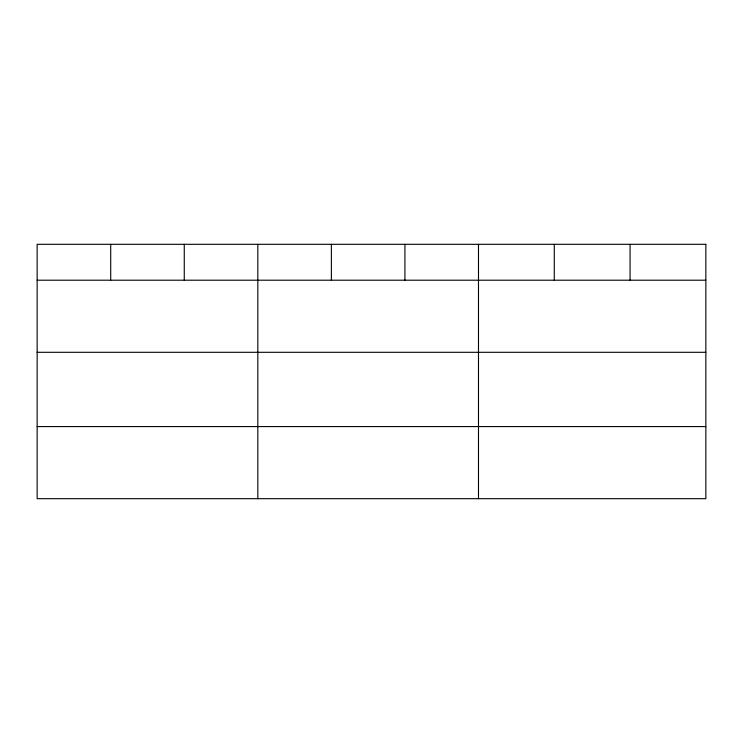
<?xml version="1.0" encoding="UTF-8"?>
<svg xmlns="http://www.w3.org/2000/svg" width="743" height="743" viewBox="0 0 743 743"><rect width="100%" height="100%" fill="white"/><g stroke="black" fill="none" stroke-linecap="round" stroke-linejoin="round"><path stroke-width="1.11" d="M37.15 280.204L705.85 280.204M37.15 352.303L705.85 352.303M37.15 426.584L705.85 426.584M630.064 244.308L630.064 280.204M554.278 244.308L554.278 280.204M478.492 244.308L478.492 498.692M404.935 244.308L404.935 280.204M331.378 244.308L331.378 280.204M257.821 244.308L257.821 498.692M184.264 244.308L184.264 280.204M110.707 244.308L110.707 280.204M705.85 244.308L37.15 244.308L37.15 498.692L705.85 498.692L705.85 244.308"/></g></svg>
